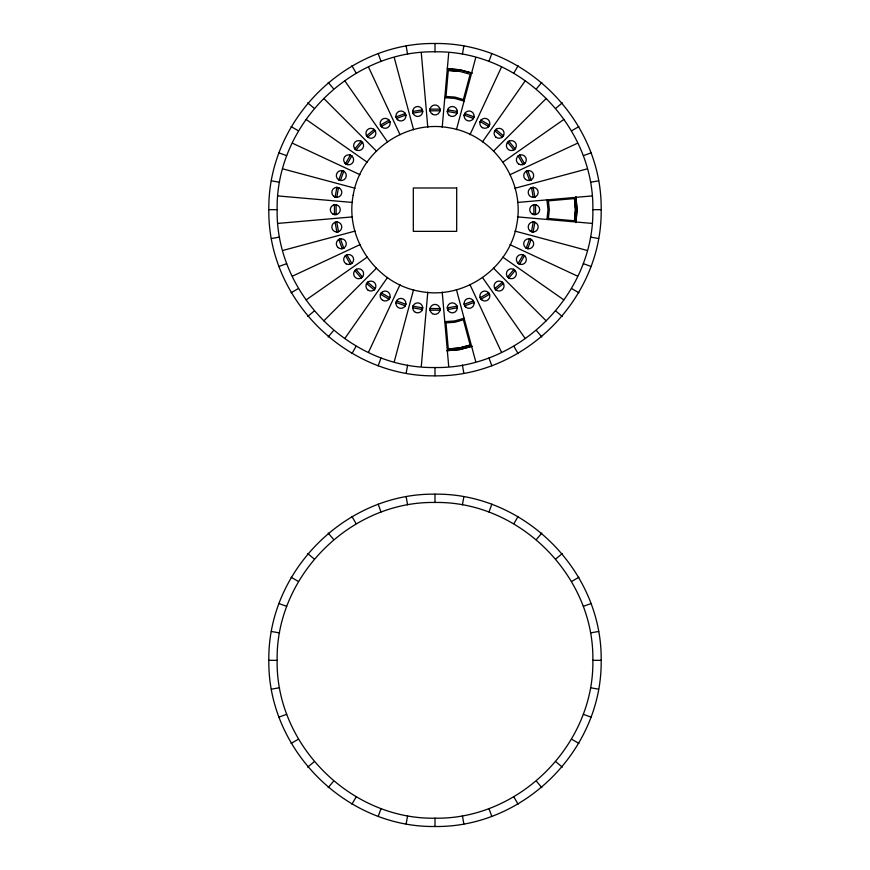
<?xml version="1.0" encoding="UTF-8"?>
<svg xmlns="http://www.w3.org/2000/svg" width="870" height="870" viewBox="0 0 870 870"><rect width="100%" height="100%" fill="white"/><g stroke="black" fill="none" stroke-linecap="round" stroke-linejoin="round"><path stroke-width="1.3" d="M412.717 308.295L413.174 305.751M422.657 307.425L422.2 309.97M447.343 111.915L447.8 109.381M457.283 111.045L456.826 113.589M268.83 209.67C267.623 120.397 345.727 42.293 435 43.5C524.273 42.293 602.377 120.397 601.17 209.67C602.377 298.943 524.273 377.047 435 375.84C345.727 377.047 267.623 298.943 268.83 209.67L277.138 209.67C275.681 294.071 350.599 368.989 435 367.531C519.401 368.989 594.319 294.071 592.861 209.67C594.319 125.269 519.401 50.351 435 51.808C350.599 50.351 275.681 125.269 277.138 209.67M268.83 660.33C267.623 571.057 345.727 492.953 435 494.16C524.273 492.953 602.377 571.057 601.17 660.33C602.377 749.603 524.273 827.707 435 826.5C345.727 827.707 267.623 749.603 268.83 660.33L277.138 660.33C275.681 575.929 350.599 501.011 435 502.469C519.401 501.011 594.319 575.929 592.861 660.33C594.319 744.731 519.401 819.649 435 818.191C350.599 819.649 275.681 744.731 277.138 660.33M421.297 366.335L427.79 292.124M442.21 127.216L448.702 53.005M448.289 70.394L446.005 96.461L454.858 97.081L463.373 99.528L470.148 74.244L459.393 71.34L448.289 70.394L459.393 71.351M575.94 222.655L577.082 209.67L575.94 196.685M574.472 220.773L575.461 209.67L574.472 198.577L548.404 200.85L549.329 209.67L548.404 218.49L574.472 220.773L575.451 209.67L574.472 198.577M575.94 222.002L577.038 209.67L575.94 197.338M546.969 219.468L547.991 209.67L546.969 199.872M430.182 108.674L430.182 111.262M439.818 111.262L439.818 108.674M430.182 308.089L430.182 310.666M439.818 310.666L439.818 308.089M335.146 197.011L336.842 187.409M336.788 197.305L338.474 187.702M406.149 373.317L407.584 365.139M462.416 54.212L463.851 46.023M406.149 823.977L407.584 815.788M462.416 504.861L463.851 496.683M531.526 231.637L533.212 222.035M533.158 231.931L534.854 222.328M395.937 302.923L396.818 300.498M405.866 303.793A4.981 4.981 0 0 1 398.036 307.447A4.981 4.981 0 0 1 398.797 298.845A4.981 4.981 0 0 1 405.866 303.793L404.985 306.218M464.134 115.547L465.015 113.122M474.063 116.417A4.981 4.981 0 0 1 466.244 120.06A4.981 4.981 0 0 1 466.994 111.469A4.981 4.981 0 0 1 474.063 116.417L473.182 118.842M394.295 361.572L413.576 289.623M456.424 129.717L475.705 57.768M338.865 179.873L342.193 170.705M340.42 180.438L343.759 171.27M378.167 365.824L381.006 358.016M488.994 61.324L491.833 53.527M526.241 248.07L529.58 238.902M527.807 248.635L531.135 239.478M378.167 816.473L381.006 808.676M488.994 511.984L491.833 504.176M380.331 294.723L381.625 292.494M389.967 297.312L388.672 299.541M480.033 122.039L481.327 119.799M489.669 124.617L488.374 126.846M368.543 352.198L400.015 284.686M469.985 134.654L501.457 67.142M345.499 163.625L350.371 155.186M346.934 164.463L351.817 156.013M351.915 353.579L356.069 346.38M513.931 72.96L518.085 65.761M518.183 263.327L523.066 254.888M519.629 264.165L524.501 255.715M351.915 804.239L356.069 797.04M513.931 523.62L518.085 516.421M366.39 283.946L368.053 281.967M375.427 288.155L373.774 290.134M494.573 131.185L496.226 129.206M503.61 135.405L501.946 137.373M344.803 338.495L387.531 277.476M482.469 141.875L525.197 80.845M354.851 148.781L361.126 141.31M356.124 149.857L362.398 142.386M328.186 336.962L333.525 330.6M536.475 88.74L541.814 82.378M507.601 276.964L513.876 269.493M508.874 278.03L515.149 270.559M328.186 787.622L333.525 781.26M536.475 539.4L541.814 533.038M354.536 270.896L356.515 269.243A4.981 4.981 0 0 1 363.595 274.191A4.981 4.981 0 0 1 355.765 277.845A4.981 4.981 0 0 1 356.515 269.243M362.703 276.616L360.735 278.28M507.297 142.724L509.265 141.07A4.981 4.981 0 0 1 516.345 146.019A4.981 4.981 0 0 1 508.515 149.673A4.981 4.981 0 0 1 509.265 141.07M515.464 148.444L513.485 150.097M323.803 320.878L376.471 268.199M493.529 151.141L546.197 98.473M366.64 135.796L374.111 129.521M367.716 137.069L375.177 130.794M307.708 316.484L314.07 311.145M555.93 108.195L562.292 102.856M494.823 288.546L502.284 282.282M495.889 289.819L503.36 283.555M307.708 767.144L314.07 761.805M555.93 558.855L562.292 553.516M345.129 255.997L347.369 254.703M352.176 263.044L349.947 264.339M517.824 156.295L520.053 155.001M524.871 163.342L522.631 164.637M306.175 299.878L367.194 257.15M502.806 162.201L563.825 119.473M380.505 125.041L388.955 120.169M381.343 126.487L389.782 121.604M291.091 292.755L298.29 288.601M571.71 130.739L578.909 126.585M480.218 297.736L488.657 292.864M481.045 299.171L489.495 294.299M291.091 743.415L298.29 739.261M571.71 581.399L578.909 577.245M338.452 239.685L340.877 238.804M344.172 247.852L341.747 248.733M525.828 171.488L528.253 170.607M531.548 179.655L529.123 180.536M292.472 276.138L359.984 244.655M510.016 174.696L577.528 143.213M396.035 116.874L405.202 113.535M396.6 118.429L405.768 115.09M278.846 266.503L286.654 263.664M583.346 155.676L591.154 152.837M464.232 304.25L473.4 300.911M464.797 305.805L473.965 302.477M278.846 717.163L286.654 714.324M583.346 606.336L591.154 603.497M334.7 222.47A4.981 4.981 0 0 1 341.779 227.418A4.981 4.981 0 0 1 333.949 231.072A4.981 4.981 0 0 1 334.7 222.47L337.245 222.013M338.919 231.507L336.375 231.953M531.081 187.844A4.981 4.981 0 0 1 538.149 192.792A4.981 4.981 0 0 1 530.33 196.446A4.981 4.981 0 0 1 531.081 187.844L533.625 187.387M535.3 196.881L532.755 197.327M464.091 318.235L454.618 320.954L444.798 321.639M470.148 345.096L459.393 348L448.289 348.957L446.005 322.879L454.858 322.259L463.373 319.823L470.148 345.096L459.393 347.989L448.289 348.957M471.616 346.325L459.664 349.555L447.332 350.61M283.098 250.375L355.047 231.094M514.953 188.246L586.902 168.965M472.258 346.216L459.675 349.588L446.691 350.73M412.739 111.512L422.341 109.816M413.032 113.144L422.635 111.458M271.353 238.532L279.531 237.086M590.469 182.254L598.647 180.819M447.365 307.893L456.967 306.196M447.658 309.524L457.261 307.828M271.353 689.181L279.531 687.746M590.469 632.914L598.647 631.468M334.004 204.852L336.592 204.852M336.592 214.488L334.004 214.488M533.408 204.852L535.996 204.852M535.996 214.488L533.408 214.488M278.335 223.372L352.546 216.88M517.454 202.46L591.665 195.967M430.128 109.141L439.872 109.141M430.128 110.794L439.872 110.794M592.861 209.67L601.17 209.67M430.128 308.546L439.872 308.546M430.128 310.209L439.872 310.209M592.861 660.33L601.17 660.33M336.375 187.387L338.919 187.844M337.245 197.327L334.7 196.881M532.755 222.013L535.3 222.47M533.625 231.953L531.081 231.507M444.798 97.701L454.618 98.386L464.091 101.105M447.332 68.73L459.664 69.796L472.258 73.123M447.332 68.676L459.675 69.752L471.616 73.015M278.335 195.967L352.546 202.46M517.454 216.88L591.665 223.372M447.658 109.816L457.261 111.512M447.365 111.458L456.967 113.144M271.353 180.819L279.531 182.254M590.469 237.086L598.647 238.532M413.032 306.196L422.635 307.893M412.739 307.828L422.341 309.524M271.353 631.468L279.531 632.914M590.469 687.746L598.647 689.181M341.747 170.607L344.172 171.488M340.877 180.536L338.452 179.655A4.981 4.981 0 0 1 339.202 171.053A4.981 4.981 0 0 1 346.271 176.001A4.981 4.981 0 0 1 338.452 179.655M529.123 238.804L531.548 239.685M528.253 248.733L525.828 247.852A4.981 4.981 0 0 1 526.578 239.25A4.981 4.981 0 0 1 533.658 244.209A4.981 4.981 0 0 1 525.828 247.852M283.098 168.965L355.047 188.246M514.953 231.094L586.902 250.375M464.797 113.535L473.965 116.874M464.232 115.09L473.4 118.429M278.846 152.837L286.654 155.676M583.346 263.664L591.154 266.503M396.6 300.911L405.768 304.25M396.035 302.477L405.202 305.805M278.846 603.497L286.654 606.336M583.346 714.324L591.154 717.163M349.947 155.001L352.176 156.295M347.369 164.637L345.129 163.342M522.631 254.703L524.871 255.997M520.053 264.339L517.824 263.044M292.472 143.213L359.984 174.696M510.016 244.655L577.528 276.138M481.045 120.169L489.495 125.041M480.218 121.604L488.657 126.487M291.091 126.585L298.29 130.739M571.71 288.601L578.909 292.755M381.343 292.864L389.782 297.736M380.505 294.299L388.955 299.171M291.091 577.245L298.29 581.399M571.71 739.261L578.909 743.415M360.735 141.07L362.703 142.724M356.515 150.097L354.536 148.444M513.485 269.243L515.464 270.896M509.265 278.28L507.297 276.616M306.175 119.473L367.194 162.201M502.806 257.15L563.825 299.878M495.889 129.521L503.36 135.796M494.823 130.794L502.284 137.069M307.708 102.856L314.07 108.195M555.93 311.145L562.292 316.484M367.716 282.282L375.177 288.546M366.64 283.555L374.111 289.819M307.708 553.516L314.07 558.855M555.93 761.805L562.292 767.144M373.774 129.206L375.427 131.185M368.053 137.373A4.981 4.981 0 0 1 368.804 128.782A4.981 4.981 0 0 1 375.883 133.73A4.981 4.981 0 0 1 368.053 137.373L366.39 135.405M501.946 281.967L503.61 283.946M496.226 290.134A4.981 4.981 0 0 1 496.977 281.532A4.981 4.981 0 0 1 504.056 286.48A4.981 4.981 0 0 1 496.226 290.134L494.573 288.155M323.803 98.473L376.471 151.141M493.529 268.199L546.197 320.878M508.874 141.31L515.149 148.781M507.601 142.386L513.876 149.857M328.186 82.378L333.525 88.74M536.475 330.6L541.814 336.962M356.124 269.493L362.398 276.964M354.851 270.559L361.126 278.03M328.186 533.038L333.525 539.4M536.475 781.26L541.814 787.622M388.672 119.799L389.967 122.039M381.625 126.846A4.981 4.981 0 0 1 383.855 118.516A4.981 4.981 0 0 1 389.967 124.617A4.981 4.981 0 0 1 381.625 126.846L380.331 124.617M488.374 292.494L489.669 294.723M481.327 299.541L480.033 297.312M344.803 80.845L387.531 141.875M482.469 277.476L525.197 338.495M519.629 155.186L524.501 163.625M518.183 156.013L523.066 164.463M351.915 65.761L356.069 72.96M513.931 346.38L518.085 353.579M346.934 254.888L351.817 263.327M345.499 255.715L350.371 264.165M351.915 516.421L356.069 523.62M513.931 797.04L518.085 804.239M404.985 113.122L405.866 115.547M396.818 118.842L395.937 116.417M473.182 300.498L474.063 302.923M465.015 306.218L464.134 303.793M368.543 67.142L400.015 134.654M469.985 284.686L501.457 352.198M527.807 170.705L531.135 179.873M526.241 171.27L529.58 180.438M378.167 53.527L381.006 61.324M488.994 358.016L491.833 365.824M340.42 238.902L343.759 248.07M338.865 239.478L342.193 248.635M378.167 504.176L381.006 511.984M488.994 808.676L491.833 816.473M422.2 109.381L422.657 111.915A4.981 4.981 0 0 1 414.827 115.569A4.981 4.981 0 0 1 415.577 106.966A4.981 4.981 0 0 1 422.657 111.915M413.174 113.589L412.717 111.045M456.826 305.751L457.283 308.295A4.981 4.981 0 0 1 449.453 311.938A4.981 4.981 0 0 1 450.203 303.336A4.981 4.981 0 0 1 457.283 308.295M447.8 309.97L447.343 307.425M394.295 57.768L413.576 129.717M456.424 289.623L475.705 361.572M533.158 187.409L534.854 197.011M531.526 187.702L533.212 197.305M406.149 46.023L407.584 54.212M462.416 365.139L463.851 373.317M406.149 496.683L407.584 504.861M462.416 815.788L463.851 823.977M336.788 222.035L338.474 231.637M335.146 222.328L336.842 231.931M421.297 53.005L427.79 127.216M442.21 292.124L448.702 366.335M535.529 204.798L535.529 214.542M533.875 204.798L533.875 214.542M435 43.5L435 51.808M435 367.531L435 375.84M435 494.16L435 502.469M435 818.191L435 826.5M336.124 204.798L336.124 214.542M334.471 204.798L334.471 214.542M353.176 195.239C344.705 238.858 376.688 284.533 420.569 291.493C464.188 299.965 509.863 267.982 516.823 224.101C525.295 180.481 493.312 134.806 449.431 127.846C405.811 119.375 360.137 151.358 353.176 195.239M456.685 187.985L413.315 187.985L413.315 231.355L456.685 231.355L456.685 187.985M532.212 213.987A4.981 4.981 0 0 0 539.683 209.67A4.981 4.981 0 0 0 532.212 205.353A4.981 4.981 0 0 0 532.212 213.987M449.105 115.297A4.981 4.981 0 0 0 457.218 112.35A4.981 4.981 0 0 0 450.606 106.803A4.981 4.981 0 0 0 449.105 115.297M495.878 137.112A4.981 4.981 0 0 0 504.002 134.165A4.981 4.981 0 0 0 497.379 128.608A4.981 4.981 0 0 0 495.878 137.112M432.51 114.285A4.981 4.981 0 0 0 439.981 109.968A4.981 4.981 0 0 0 432.51 105.651A4.981 4.981 0 0 0 432.51 114.285M482.361 127.64A4.981 4.981 0 0 0 489.832 123.322A4.981 4.981 0 0 0 482.361 119.005A4.981 4.981 0 0 0 482.361 127.64M518.857 164.136A4.981 4.981 0 0 0 526.328 159.819A4.981 4.981 0 0 0 518.857 155.502A4.981 4.981 0 0 0 518.857 164.136M525.491 179.394A4.981 4.981 0 0 0 533.604 176.436A4.981 4.981 0 0 0 526.981 170.89A4.981 4.981 0 0 0 525.491 179.394M529.982 230.8A4.981 4.981 0 0 0 538.095 227.853A4.981 4.981 0 0 0 531.483 222.296A4.981 4.981 0 0 0 529.982 230.8M518.857 263.838A4.981 4.981 0 0 0 526.328 259.521A4.981 4.981 0 0 0 518.857 255.204A4.981 4.981 0 0 0 518.857 263.838M508.178 277.573A4.981 4.981 0 0 0 516.291 274.626A4.981 4.981 0 0 0 509.668 269.08A4.981 4.981 0 0 0 508.178 277.573M482.361 300.335A4.981 4.981 0 0 0 489.832 296.017A4.981 4.981 0 0 0 482.361 291.7A4.981 4.981 0 0 0 482.361 300.335M465.896 307.175A4.981 4.981 0 0 0 474.009 304.228A4.981 4.981 0 0 0 467.397 298.682A4.981 4.981 0 0 0 465.896 307.175M432.51 313.689A4.981 4.981 0 0 0 439.981 309.372A4.981 4.981 0 0 0 432.51 305.055A4.981 4.981 0 0 0 432.51 313.689M414.479 311.678A4.981 4.981 0 0 0 422.592 308.73A4.981 4.981 0 0 0 415.98 303.173A4.981 4.981 0 0 0 414.479 311.678M382.659 300.335A4.981 4.981 0 0 0 390.13 296.017A4.981 4.981 0 0 0 382.659 291.7A4.981 4.981 0 0 0 382.659 300.335M367.705 289.862A4.981 4.981 0 0 0 375.818 286.915A4.981 4.981 0 0 0 369.206 281.369A4.981 4.981 0 0 0 367.705 289.862M346.162 263.838A4.981 4.981 0 0 0 353.644 259.521A4.981 4.981 0 0 0 346.162 255.204A4.981 4.981 0 0 0 346.162 263.838M338.104 247.591A4.981 4.981 0 0 0 346.216 244.633A4.981 4.981 0 0 0 339.604 239.087A4.981 4.981 0 0 0 338.104 247.591M332.808 213.987A4.981 4.981 0 0 0 340.279 209.67A4.981 4.981 0 0 0 332.808 205.353A4.981 4.981 0 0 0 332.808 213.987M333.612 196.174A4.981 4.981 0 0 0 341.725 193.227A4.981 4.981 0 0 0 335.102 187.67A4.981 4.981 0 0 0 333.612 196.174M346.162 164.136A4.981 4.981 0 0 0 353.644 159.819A4.981 4.981 0 0 0 346.162 155.502A4.981 4.981 0 0 0 346.162 164.136M355.417 149.401A4.981 4.981 0 0 0 363.529 146.454A4.981 4.981 0 0 0 356.917 140.897A4.981 4.981 0 0 0 355.417 149.401M397.699 119.799A4.981 4.981 0 0 0 405.811 116.852A4.981 4.981 0 0 0 399.199 111.295A4.981 4.981 0 0 0 397.699 119.799"/></g></svg>
